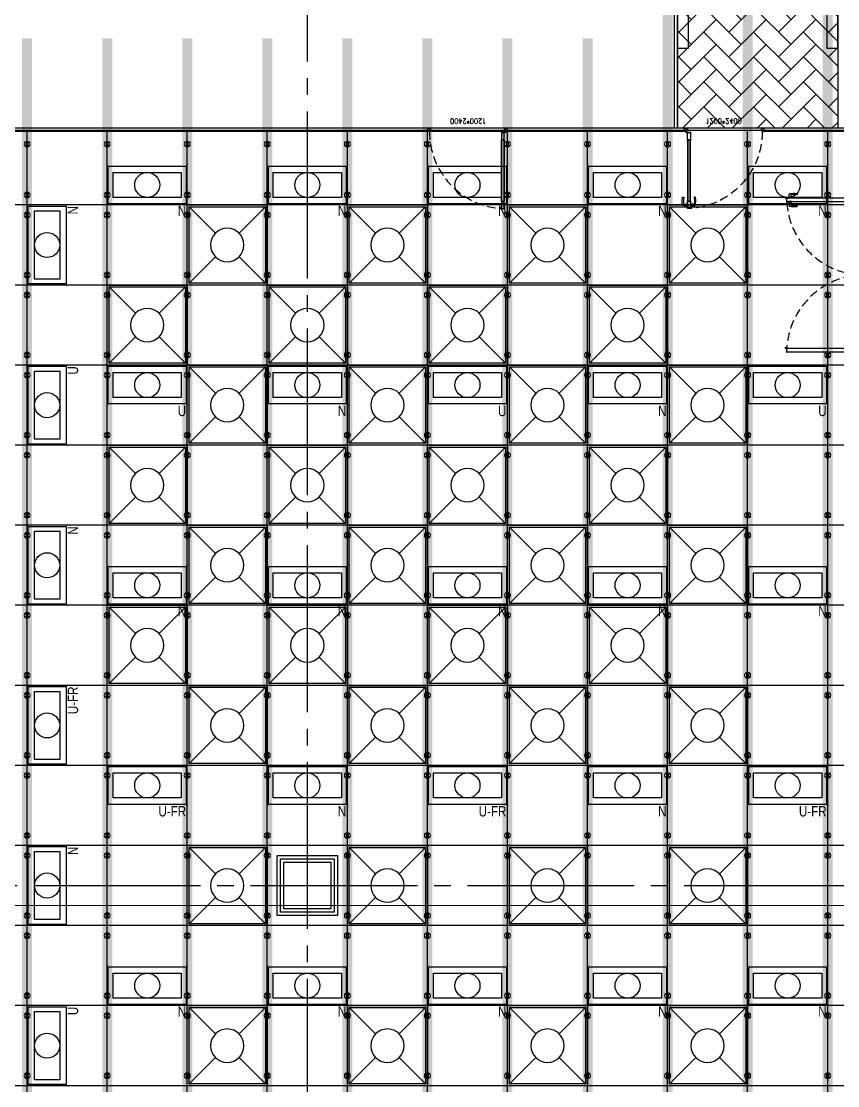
# Model space of a CAD drawing. Header units: millimetres. Extents: x -17313 to 27370, y -1010 to 13584.
# Drawn here: x 6411 to 7635, y 7200 to 8795 of the extents above; entities that cross this region are included whole.
import ezdxf
from ezdxf.enums import TextEntityAlignment as Align

# ---------------------------------------------------------------- set-up
doc = ezdxf.new("R2010")
doc.units = ezdxf.units.MM
doc.header["$LTSCALE"] = 100
for name, pattern in [('188K-SM-03-F10-ARCH-PA-Y2257103$0$AP5A-SM-03-F20-ARCH-PA-Y2230801+Y2230803$0$ALL-PA-TXT-Y2221201$0$DASHED', [19.05, 12.7, -6.35]), ('188K-SM-03-F10-ARCH-PA-Y2257103$0$DASHED', [19.05, 12.7, -6.35]), ('X-S-FAB-L10$0$COL-CEN-LIN', [3.25, 2.5, -0.25, 0.25, -0.25])]:
    doc.linetypes.add(name, pattern=pattern)
for name, color, linetype in [('0-XREF', 7, 'Continuous'), ('188K-SM-03-F10-ARCH-CEIL-Y2257103$0$K-CEIL-4.2', 8, 'Continuous'), ('188K-SM-03-F10-ARCH-CEIL-Y2257103$0$K-CEIL-4.2-AREA', 8, 'Continuous'), ('188K-SM-03-F10-ARCH-CEIL-Y2257103$0$K-庫板天花-2.4', 8, 'Continuous'), ('188K-SM-03-F10-ARCH-CEIL-Y2257103$0$K-鋼構', 121, 'Continuous'), ('188K-SM-03-F10-ARCH-PA-Y2257103$0$K-Door', 53, 'Continuous'), ('188K-SM-03-F10-ARCH-PA-Y2257103$0$K-P1S-2.5-單抗', 53, 'Continuous'), ('188K-SM-03-F10-ARCH-PA-Y2257103$0$K-P1S-4.2-單抗', 53, 'Continuous'), ('188K-SM-03-F10-ARCH-PA-Y2257103$0$K-庫板天花-2.4', 53, 'Continuous'), ('188K-SM-06-F10-ELEC-LIGHT-Y2257103$0$E-LIGHT(W)-N', 8, 'Continuous'), ('188K-SM-06-F10-ELEC-LIGHT-Y2257103$0$E-LIGHT(W)-U FR', 8, 'Continuous'), ('188K-SM-06-F10-ELEC-LIGHT-Y2257103$0$E-LIGHT(W)-U XLPE', 8, 'Continuous'), ('188K-SM-06-F10-HVAC-FFU-Y2257103$0$AC-FFU-ULPA', 4, 'Continuous'), ('X-S-FAB-L10$0$0-DIM-TXT', 8, 'Continuous'), ('X-S-FAB-L10$0$BLOCK', 8, 'Continuous'), ('X-S-FAB-L10$0$CCL', 8, 'X-S-FAB-L10$0$COL-CEN-LIN'), ('X-S-FAB-L10$0$COL-S', 8, 'Continuous'), ('X-S-FAB-L10$0$S-FNDN', 8, 'Continuous')]:
    doc.layers.add(name, color=color, linetype=linetype)
doc.layers.add('188K-SM-03-F10-ARCH-CEIL-Y2257103$0$K-吊點-標準', color=8, linetype='Continuous', lineweight=9)
doc.layers.add('188K-SM-06-F10-ELEC-LIGHT-Y2257103$0$Defpoints-CAS', color=8, linetype='Continuous', plot=False)
doc.styles.add('188K-SM-03-F10-ARCH-PA-Y2257103$0$14P7-XFDP10$0$AA-TXT', font='simplex.shx', dxfattribs={"width": 0.8, "bigfont": 'chineset.shx'})
doc.styles.add('188K-SM-03-F10-ARCH-PA-Y2257103$0$AP5A-SM-03-F20-ARCH-PA-Y2230801+Y2230803$0$ALL-PA-TXT-Y2221201$0$Standard', font='txt.shx', dxfattribs={"bigfont": 'chineset.shx'})
doc.styles.add('188K-SM-06-F10-ELEC-LIGHT-Y2257103$0$Standard', font='arial.ttf')
doc.styles.add('X-S-FAB-L10$0$CHINA', font='simplex.shx', dxfattribs={"width": 0.75, "bigfont": 'chineset.shx'})
doc.styles.add('X-S-FAB-L10$0$Standard', font='', dxfattribs={"width": 0.8})
doc.styles.add('X-S-FAB-L10$0$TG_NOTE_TEXT', font='simplex.shx', dxfattribs={"width": 0.75, "bigfont": 'chineset.shx'})
doc.styles.get('X-S-FAB-L10$0$Standard').set_extended_font_data('Microsoft JhengHei')

# ---------------------------------------------------------------- blocks, each defined once
blk = doc.blocks.new('188K-SM-06-F10-HVAC-FFU-Y2257103$0$H-FU-U-12x12')
for p, q in [((423, 777), (28, 1172)), ((777, 777), (1172, 1172)), ((28, 28), (423, 423)), ((1172, 28), (777, 423))]:
    blk.add_line(p, q)
blk.add_lwpolyline([(1172, 28), (1172, 1172), (28, 1172), (28, 28)], close=True)
blk.add_circle((600, 600), 250)
at = {"layer": 'DefPoints'}
blk.add_lwpolyline([(1200, 1200), (0, 1200), (0, 0), (1200, 0)], close=True, dxfattribs=at)
blk = doc.blocks.new('188K-SM-06-F10-HVAC-FFU-Y2257103')
at = {"layer": '188K-SM-06-F10-HVAC-FFU-Y2257103$0$AC-FFU-ULPA', "xscale": -0.09999999999999432, "yscale": 0.09999999999999432, "zscale": 0.09999999999999432}
for p in [(6780, 8400), (7020, 8400), (7260, 8400), (7500, 8400), (6660, 8280), (6900, 8280), (7140, 8280), (7380, 8280), (6780, 8160), (7020, 8160), (7260, 8160), (7500, 8160), (6660, 8040), (6900, 8040), (7140, 8040), (7380, 8040), (6780, 7920), (7020, 7920), (7260, 7920), (7500, 7920), (6660, 7800), (6900, 7800), (7140, 7800), (7380, 7800), (6780, 7680), (7020, 7680), (7260, 7680), (7500, 7680), (6780, 7440), (7020, 7440), (7260, 7440), (7500, 7440), (6780, 7200), (7020, 7200), (7260, 7200), (7500, 7200)]:
    blk.add_blockref('188K-SM-06-F10-HVAC-FFU-Y2257103$0$H-FU-U-12x12', p, dxfattribs=at)
blk = doc.blocks.new('X-S-FAB-L10$0$FAB2-L05')
at = {"layer": 'X-S-FAB-L10$0$CCL'}
for p, q in [((-19320, 11005), (-19320, 0)), ((-26880, 8220), (1210, 8220))]:
    blk.add_line(p, q, dxfattribs=at)
at = {"layer": 'X-S-FAB-L10$0$COL-S'}
blk.add_lwpolyline([(-19355, 8255), (-19285, 8255), (-19285, 8185), (-19355, 8185)], close=True, dxfattribs=at)
blk = doc.blocks.new('X-S-FAB-L10')
at = {"layer": 'X-S-FAB-L10$0$COL-S'}
for p, q in [((6805, 7535), (6875, 7535)), ((6805, 7465), (6805, 7535)), ((6875, 7535), (6875, 7465)), ((6875, 7465), (6805, 7465))]:
    blk.add_line(p, q, dxfattribs=at)
at = {"layer": 'X-S-FAB-L10$0$S-FNDN', "lineweight": 0, "flags": 128}
for points in [[(11935, 9055), (4350, 9055), (4350, 7470), (9330, 7470), (9330, -55), (11935, -55), (11935, 4530), (11070, 4530), (11070, 5003), (11935, 5003)], [(4350, 7470), (1830, 7470), (1830, 1500), (1812.5, 1500), (1812.5, -55), (9330, -55), (9330, 7470)]]:
    blk.add_lwpolyline(points, close=True, dxfattribs=at)
at = {"layer": 'X-S-FAB-L10$0$BLOCK'}
blk.add_blockref('X-S-FAB-L10$0$FAB2-L05', (26160, -720), dxfattribs=at)
at = {"style": 'X-S-FAB-L10$0$TG_NOTE_TEXT', "width": 0.5, "flags": 1}
for p in [(7463.301, 9020), (18268.251, 8649), (11197.77, 4800.167), (16485.801, 4800.167), (25420.27, 2635), (13360, 320.001, 0), (7463.301, -33.333)]:
    blk.add_attdef('WH', text='', height=20, dxfattribs=at).set_placement(p, align=Align.BOTTOM_LEFT)
at = {"width": 0.5}
for style, p in [('X-S-FAB-L10$0$TG_NOTE_TEXT', (7585, 9020)), ('X-S-FAB-L10$0$TG_NOTE_TEXT', (18389.95, 8649)), ('X-S-FAB-L10$0$TG_NOTE_TEXT', (11117.5, 4813.5)), ('X-S-FAB-L10$0$TG_NOTE_TEXT', (16607.5, 4813.5)), ('X-S-FAB-L10$0$TG_NOTE_TEXT', (25350, 2635)), ('X-S-FAB-L10$0$Standard', (13129.375, 325.001, 0)), ('X-S-FAB-L10$0$TG_NOTE_TEXT', (7585, -20))]:
    blk.add_attdef('DESC', text='', height=10, dxfattribs=dict(at, style=style)).set_placement(p, align=Align.BOTTOM_LEFT)
for tag, style, p in [('TYPE', 'X-S-FAB-L10$0$TG_NOTE_TEXT', (7619.286, 9020)), ('NO', 'X-S-FAB-L10$0$TG_NOTE_TEXT', (7650.095, 9020)), ('TYPE', 'X-S-FAB-L10$0$TG_NOTE_TEXT', (18424.236, 8649)), ('NO', 'X-S-FAB-L10$0$TG_NOTE_TEXT', (18455.045, 8649)), ('NO', 'X-S-FAB-L10$0$TG_NOTE_TEXT', (11088.595, 4813.5)), ('TYPE', 'X-S-FAB-L10$0$TG_NOTE_TEXT', (11151.786, 4813.5)), ('TYPE', 'X-S-FAB-L10$0$TG_NOTE_TEXT', (16641.786, 4813.5)), ('NO', 'X-S-FAB-L10$0$TG_NOTE_TEXT', (16672.595, 4813.5)), ('NO', 'X-S-FAB-L10$0$TG_NOTE_TEXT', (25313, 2635)), ('TYPE', 'X-S-FAB-L10$0$TG_NOTE_TEXT', (25350, 2635)), ('NO', 'X-S-FAB-L10$0$Standard', (13100, 320.001, 0)), ('TYPE', 'X-S-FAB-L10$0$Standard', (13129.375, 320.001, 0)), ('TYPE', 'X-S-FAB-L10$0$TG_NOTE_TEXT', (7619.286, -20)), ('NO', 'X-S-FAB-L10$0$TG_NOTE_TEXT', (7650.095, -20))]:
    blk.add_attdef(tag, text='', height=10, dxfattribs=dict(at, style=style)).set_placement(p, align=Align.BOTTOM_RIGHT)
at = {"style": 'X-S-FAB-L10$0$TG_NOTE_TEXT', "width": 0.5, "flags": 1}
for rotation, p in [(180, (43, 7480)), (180, (943, 7480)), (90, (24310, 3717.77)), (270, (17080, 1711.699))]:
    blk.add_attdef('WH', text='', height=20, rotation=rotation, dxfattribs=at).set_placement(p, align=Align.BOTTOM_LEFT)
at = {"width": 0.5}
for rotation, style, p in [(180, 'X-S-FAB-L10$0$Standard', (317.625, 7480)), (180, 'X-S-FAB-L10$0$Standard', (1217.625, 7480)), (90, 'X-S-FAB-L10$0$TG_NOTE_TEXT', (24310, 3647.5)), (270, 'X-S-FAB-L10$0$TG_NOTE_TEXT', (17080, 1605))]:
    blk.add_attdef('DESC', text='', height=10, rotation=rotation, dxfattribs=dict(at, style=style)).set_placement(p, align=Align.BOTTOM_LEFT)
for tag, rotation, style, p in [('TYPE', 180, 'X-S-FAB-L10$0$Standard', (317.625, 7480)), ('NO', 180, 'X-S-FAB-L10$0$Standard', (347, 7480)), ('TYPE', 180, 'X-S-FAB-L10$0$Standard', (1217.625, 7480)), ('NO', 180, 'X-S-FAB-L10$0$Standard', (1247, 7480)), ('TYPE', 90, 'X-S-FAB-L10$0$TG_NOTE_TEXT', (24310, 3647.5)), ('NO', 90, 'X-S-FAB-L10$0$TG_NOTE_TEXT', (24310, 3610.5)), ('TYPE', 270, 'X-S-FAB-L10$0$TG_NOTE_TEXT', (17080, 1605)), ('NO', 270, 'X-S-FAB-L10$0$TG_NOTE_TEXT', (17080, 1573))]:
    blk.add_attdef(tag, text='', height=10, rotation=rotation, dxfattribs=dict(at, style=style)).set_placement(p, align=Align.BOTTOM_RIGHT)
at = {"layer": 'X-S-FAB-L10$0$0-DIM-TXT', "style": 'X-S-FAB-L10$0$CHINA', "width": 0.75}
for p in [(667.414, 7855.1, -2689.4), (22627.353, 6728.814), (25644.722, 6728.814), (24778.787, 5569.051), (1118.252, 4980), (417.801, 4594.623), (23874.84, 4355), (22927.43, 4330.122), (23749.869, 3901.367), (417.801, 3765.236), (1118.252, 3730), (417.801, 3115.79), (536.882, 2227.832), (16908.994, 1782.652), (888.445, 880.466), (16977.43, 750), (18878.841, 750), (25641.221, 553.233), (21364.03, 526.894)]:
    blk.add_attdef('HIG', text='', height=80, dxfattribs=at).set_placement(p, align=Align.MIDDLE_LEFT)
blk = doc.blocks.new('188K-SM-03-F10-ARCH-CEIL-Y2257103$0$A$C2CA95053')
h = blk.add_hatch(color=256)
edge = h.paths.add_edge_path()
edge.add_arc((0, 0), 0.5, 0, 360)
for p, q in [((3.2, 3.2), (-3.2, -3.2)), ((3.2, -3.2), (-3.2, 3.2))]:
    blk.add_line(p, q)
blk.add_lwpolyline([(-1.6, 2.5), (-1.6, -2.5), (1.6, -2.5), (1.6, 2.5)], close=True)
for radius in [4.5, 0.5]:
    blk.add_circle((0, 0), radius)
blk = doc.blocks.new('188K-SM-03-F10-ARCH-CEIL-Y2257103$0$天花板吊點-附調整片 - 3_8_螺桿吊架 100 mm 高調整片-V1-1FL')
blk.add_blockref('188K-SM-03-F10-ARCH-CEIL-Y2257103$0$A$C2CA95053', (0, 0))
blk = doc.blocks.new('188K-SM-03-F10-ARCH-CEIL-Y2257103')
at = {"layer": '188K-SM-03-F10-ARCH-CEIL-Y2257103$0$K-庫板天花-2.4'}
h = blk.add_hatch(dxfattribs=at)
h.set_pattern_fill('AR-HBONE', color=256, scale=0.26)
h.paths.add_polyline_path([(7395, 9025), (7635, 9025), (7635, 8635), (7395, 8635)])
at = {"layer": '188K-SM-03-F10-ARCH-CEIL-Y2257103$0$K-CEIL-4.2'}
for p, q in [((6420, 312.7), (6420, 8632.2)), ((6540, 312.7), (6540, 8632.2)), ((6660, 312.7), (6660, 8632.2)), ((6780, 312.7), (6780, 8632.2)), ((6900, 312.7), (6900, 8632.2)), ((7020, 312.7), (7020, 8632.2)), ((7140, 312.7), (7140, 8632.2)), ((7260, 312.7), (7260, 8632.2)), ((7380, 312.7), (7380, 8632.2)), ((7500, 312.7), (7500, 8632.2)), ((7620, 312.7), (7620, 8632.2)), ((19317.2, 8520), (1767.7, 8520)), ((19317.2, 8400), (1767.7, 8400)), ((19317.2, 8280), (1847.7, 8280)), ((19314.7, 8160), (1847.7, 8160)), ((19314.7, 8040), (1847.7, 8040)), ((19314.7, 7920), (1847.7, 7920)), ((19314.7, 7800), (1847.7, 7800)), ((19314.7, 7680), (1847.7, 7680)), ((19314.7, 7560), (1847.7, 7560)), ((19317.2, 7440), (1847.7, 7440)), ((19317.2, 7320), (1847.7, 7320)), ((21180, 7200), (1847.7, 7200))]:
    blk.add_line(p, q, dxfattribs=at)
at = {"layer": '188K-SM-03-F10-ARCH-CEIL-Y2257103$0$K-CEIL-4.2-AREA', "elevation": 0}
blk.add_lwpolyline([(16747.2, 312.7), (14882.2, 312.7), (14882.2, 42.7), (14157.7, 42.7), (14157.7, 312.7), (1847.7, 312.7), (1847.7, 8305.8), (1767.7, 8305.8), (1767.7, 8632.2), (17592.2, 8632.2)], dxfattribs=at)
at = {"layer": '188K-SM-03-F10-ARCH-CEIL-Y2257103$0$K-CEIL-4.2-AREA'}
blk.add_lwpolyline([(6805, 7535), (6875, 7535), (6875, 7465), (6805, 7465)], close=True, dxfattribs=at)
at = {"layer": '188K-SM-03-F10-ARCH-CEIL-Y2257103$0$K-庫板天花-2.4', "elevation": 0}
blk.add_lwpolyline([(7395, 9025), (7635, 9025), (7635, 8635), (7395, 8635), (7395, 9025)], dxfattribs=at)
at = {"layer": '188K-SM-03-F10-ARCH-CEIL-Y2257103$0$K-鋼構', "const_width": 15, "elevation": 0}
for points in [[(7380, 9007.5), (7380, -7.5)], [(7620, 9007.5), (7620, -7.5)], [(6420, 8769.9), (6420, 230)], [(6540, 8769.9), (6540, 230)], [(6660, 8769.9), (6660, 230)], [(6780, 8769.9), (6780, 230)], [(7020, 8769.9), (7020, 230)], [(7140, 8769.9), (7140, 230)], [(7260, 8769.9), (7260, 230)]]:
    blk.add_lwpolyline(points, dxfattribs=at)
at = {"layer": '188K-SM-03-F10-ARCH-CEIL-Y2257103$0$K-鋼構', "const_width": 15}
for points in [[(7500, 9007.5), (7500, -7.5)], [(6900, 8769.9), (6900, 230)]]:
    blk.add_lwpolyline(points, dxfattribs=at)
at = {"layer": '188K-SM-03-F10-ARCH-CEIL-Y2257103$0$K-吊點-標準', "color": 170, "lineweight": 18, "rotation": 179.9999999999997}
for p in [(6420, 8611.2), (6540, 8611.2), (6660, 8611.2), (6780, 8611.2), (6900, 8611.2), (7020, 8611.2), (7140, 8611.2), (7260, 8611.2), (7380, 8611.2), (7500, 8611.2), (7620, 8611.2), (6420, 8535), (6540, 8535), (6660, 8535), (6780, 8535), (6900, 8535), (7020, 8535), (7140, 8535), (7260, 8535), (7380, 8535), (7500, 8535), (7620, 8535), (6420, 8505), (6540, 8505), (6660, 8505), (6780, 8505), (6900, 8505), (7020, 8505), (7140, 8505), (7260, 8505), (7380, 8505), (7500, 8505), (7620, 8505), (6420, 8415), (6540, 8415), (6660, 8415), (6780, 8415), (6900, 8415), (7020, 8415), (7140, 8415), (7260, 8415), (7380, 8415), (7500, 8415), (7620, 8415), (6420, 8385), (6540, 8385), (6660, 8385), (6780, 8385), (6900, 8385), (7020, 8385), (7140, 8385), (7260, 8385), (7380, 8385), (7500, 8385), (7620, 8385), (6420, 8295), (6540, 8295), (6660, 8295), (6780, 8295), (6900, 8295), (7020, 8295), (7140, 8295), (7260, 8295), (7380, 8295), (7500, 8295), (7620, 8295), (6420, 8265), (6540, 8265), (6660, 8265), (6780, 8265), (6900, 8265), (7020, 8265), (7140, 8265), (7260, 8265), (7380, 8265), (7500, 8265), (7620, 8265), (6420, 8175), (6540, 8175), (6660, 8175), (6780, 8175), (6900, 8175), (7020, 8175), (7140, 8175), (7260, 8175), (7380, 8175), (7500, 8175), (7620, 8175), (6420, 8145), (6540, 8145), (6660, 8145), (6780, 8145), (6900, 8145), (7020, 8145), (7140, 8145), (7260, 8145), (7380, 8145), (7500, 8145), (7620, 8145), (6420, 8055), (6540, 8055), (6660, 8055), (6780, 8055), (6900, 8055), (7020, 8055), (7140, 8055), (7260, 8055), (7380, 8055), (7500, 8055), (7620, 8055), (6420, 8025), (6540, 8025), (6660, 8025), (6780, 8025), (6900, 8025), (7020, 8025), (7140, 8025), (7260, 8025), (7380, 8025), (7500, 8025), (7620, 8025), (6420, 7935), (6540, 7935), (6660, 7935), (6780, 7935), (6900, 7935), (7020, 7935), (7140, 7935), (7260, 7935), (7380, 7935), (7500, 7935), (7620, 7935), (6420, 7905), (6540, 7905), (6660, 7905), (6780, 7905), (6900, 7905), (7020, 7905), (7140, 7905), (7260, 7905), (7380, 7905), (7500, 7905), (7620, 7905), (6420, 7815), (6540, 7815), (6660, 7815), (6780, 7815), (6900, 7815), (7020, 7815), (7140, 7815), (7260, 7815), (7380, 7815), (7500, 7815), (7620, 7815), (6420, 7785), (6540, 7785), (6660, 7785), (6780, 7785), (6900, 7785), (7020, 7785), (7140, 7785), (7260, 7785), (7380, 7785), (7500, 7785), (7620, 7785), (6420, 7695), (6540, 7695), (6660, 7695), (6780, 7695), (6900, 7695), (7020, 7695), (7140, 7695), (7260, 7695), (7380, 7695), (7500, 7695), (7620, 7695), (6420, 7665), (6540, 7665), (6660, 7665), (6780, 7665), (6900, 7665), (7020, 7665), (7140, 7665), (7260, 7665), (7380, 7665), (7500, 7665), (7620, 7665), (6420, 7575), (6540, 7575), (6660, 7575), (6780, 7575), (6900, 7575), (7020, 7575), (7140, 7575), (7260, 7575), (7380, 7575), (7500, 7575), (7620, 7575), (6420, 7545), (6540, 7545), (6660, 7545), (6780, 7545), (6900, 7545), (7020, 7545), (7140, 7545), (7260, 7545), (7380, 7545), (7500, 7545), (7620, 7545), (6420, 7455), (6540, 7455), (6660, 7455), (6780, 7455), (6900, 7455), (7020, 7455), (7140, 7455), (7260, 7455), (7380, 7455), (7500, 7455), (7620, 7455), (6420, 7425), (6540, 7425), (6660, 7425), (6780, 7425), (6900, 7425), (7020, 7425), (7140, 7425), (7260, 7425), (7380, 7425), (7500, 7425), (7620, 7425), (6420, 7335), (6540, 7335), (6660, 7335), (6780, 7335), (6900, 7335), (7020, 7335), (7140, 7335), (7260, 7335), (7380, 7335), (7500, 7335), (7620, 7335), (6420, 7305), (6540, 7305), (6660, 7305), (6780, 7305), (6900, 7305), (7020, 7305), (7140, 7305), (7260, 7305), (7380, 7305), (7500, 7305), (7620, 7305), (6420, 7215), (6540, 7215), (6660, 7215), (6780, 7215), (6900, 7215), (7020, 7215), (7140, 7215), (7260, 7215), (7380, 7215), (7500, 7215), (7620, 7215)]:
    blk.add_blockref('188K-SM-03-F10-ARCH-CEIL-Y2257103$0$天花板吊點-附調整片 - 3_8_螺桿吊架 100 mm 高調整片-V1-1FL', p, dxfattribs=at)
blk = doc.blocks.new('188K-SM-03-F10-ARCH-PA-Y2257103$0$單開庫板門-1200x2400)圓型拉環鎖+輔助鎖)')
at = {"ltscale": 0.1}
for p, q in [((26008.6, -11403.6), (26004.5, -11403.6)), ((26004.5, -11403.6), (26004.5, -11414.1)), ((26008.6, -11414.1), (26008.6, -11403.6)), ((26004.5, -11414.1), (26004.5, -11415.3)), ((26004.5, -11414.1), (26008.6, -11414.1)), ((26004.5, -11415.4), (26004.6, -11415.5)), ((26008.6, -11414), (26004.6, -11414)), ((26004.6, -11414.3), (26004.6, -11414.2)), ((26004.6, -11415.3), (26004.6, -11414.5)), ((26004.7, -11414.1), (26006.5, -11414.1)), ((26005.1, -11414.4), (26004.7, -11414.4)), ((26004.7, -11414.5), (26005.1, -11414.5)), ((26004.7, -11414.5), (26004.7, -11506)), ((26004.7, -11506), (26004.7, -11414.5)), ((26004.7, -11414.5), (26004.7, -11414.5)), ((26004.7, -11415.4), (26004.7, -11415.3)), ((26005.2, -11414.4), (26005.2, -11414.4)), ((26006.5, -11414.1), (26006.6, -11414.1)), ((26006.6, -11414.1), (26006.6, -11414.1)), ((26006.6, -11414.1), (26008.4, -11414.1)), ((26008.4, -11414.4), (26008, -11414.4)), ((26008, -11414.4), (26008, -11414.4)), ((26008, -11414.5), (26008.4, -11414.5)), ((26008.4, -11506), (26008.4, -11414.5)), ((26008.4, -11414.5), (26008.4, -11414.5)), ((26008.4, -11414.5), (26008.4, -11506)), ((26008.4, -11415.3), (26008.4, -11415.4)), ((26008.5, -11414.2), (26008.5, -11414.3)), ((26008.5, -11414.5), (26008.5, -11415.3)), ((26008.5, -11415.5), (26008.6, -11415.4)), ((26008.6, -11415.3), (26008.6, -11414.1)), ((26008.3, -11517.5), (26003.6, -11517.5)), ((26003.6, -11517.5), (26003.6, -11517.7)), ((26003.6, -11517.7), (26008.3, -11517.7)), ((26008.6, -11506.4), (26004.5, -11506.4)), ((26004.5, -11506.4), (26004.5, -11518)), ((26004.7, -11506), (26004.7, -11506)), ((26008.3, -11517.7), (26008.3, -11517.5)), ((26008.4, -11506), (26008.4, -11506)), ((26008.6, -11518), (26008.6, -11506.4)), ((25999.5, -11519.7), (25999.5, -11523.2)), ((26002.5, -11519.1), (26000, -11519.1)), ((26000, -11523.7), (26002.4, -11523.7)), ((26002.4, -11523.7), (26004.1, -11522.6)), ((26002.9, -11518.5), (26002.6, -11518.5)), ((26002.6, -11518.5), (26002.6, -11521)), ((26002.6, -11521.9), (26002.6, -11519.3)), ((26002.6, -11521), (26002.9, -11521)), ((26003.4, -11521.9), (26002.6, -11521.9)), ((26002.9, -11521), (26002.9, -11518.5)), ((26003.3, -11522.2), (26003.3, -11522)), ((26003.3, -11522), (26003.4, -11522)), ((26004, -11522.2), (26003.3, -11522.2)), ((26004.1, -11521.9), (26003.9, -11521.9)), ((26003.9, -11522), (26004, -11522)), ((26004, -11522), (26004, -11522.2)), ((26004.2, -11522.4), (26004.2, -11521.9)), ((26004.5, -11518), (26008.6, -11518)), ((26114.8, -11521.9), (26115.1, -11521.9)), ((26114.8, -11522.4), (26114.8, -11521.9)), ((26114.9, -11522), (26114.9, -11522.2)), ((26115.1, -11522), (26114.9, -11522)), ((26114.9, -11522.2), (26115.7, -11522.2)), ((26116.6, -11523.7), (26114.9, -11522.6)), ((26115.5, -11521.9), (26116.3, -11521.9)), ((26115.7, -11522), (26115.5, -11522)), ((26115.7, -11522.2), (26115.7, -11522)), ((26116.3, -11521.9), (26116.3, -11519.3)), ((26116.5, -11519.1), (26119, -11519.1)), ((26119, -11523.7), (26116.6, -11523.7)), ((26119.5, -11519.7), (26119.5, -11523.2))]:
    blk.add_line(p, q, dxfattribs=at)
blk.add_lwpolyline([(26006.6, -11506.4), (26006.5, -11506.3), (26004.7, -11506.3, -0.414214), (26004.6, -11506.3), (26004.6, -11506.1, -0.414214), (26004.7, -11506.1), (26005.1, -11506.1, 0.414214), (26005.2, -11506.1), (26005.2, -11506, 0.414214), (26005.1, -11506), (26004.7, -11506, -0.414214), (26004.6, -11506), (26004.6, -11505.2, -0.414214), (26004.7, -11505.2), (26004.7, -11505.2, 0.414214), (26004.7, -11505.2), (26004.7, -11505, 0.72636), (26004.6, -11505), (26004.5, -11505.1, 0.158507), (26004.5, -11505.2), (26004.5, -11506.4, 0.414214), (26004.6, -11506.5), (26008.6, -11506.5, 0.414214), (26008.6, -11506.4), (26008.6, -11505.2, 0.158507), (26008.6, -11505.1), (26008.5, -11505, 0.72636), (26008.4, -11505), (26008.4, -11505.2, 0.414214), (26008.5, -11505.2, -0.414214), (26008.5, -11505.2), (26008.5, -11506, -0.414214), (26008.4, -11506), (26008, -11506, 0.414214), (26008, -11506), (26008, -11506.1, 0.414214), (26008, -11506.1), (26008.4, -11506.1, -0.414214), (26008.5, -11506.1), (26008.5, -11506.3, -0.414214), (26008.4, -11506.3), (26006.6, -11506.3)], format="xyb", close=True, dxfattribs=at)
for points in [[(25999.5, -11518.9), (25999.5, -11523.9)], [(26119.5, -11518.9), (26119.5, -11523.9)]]:
    blk.add_lwpolyline(points)
at = {"linetype": '188K-SM-03-F10-ARCH-PA-Y2257103$0$AP5A-SM-03-F20-ARCH-PA-Y2230801+Y2230803$0$ALL-PA-TXT-Y2221201$0$DASHED', "ltscale": 0.01}
blk.add_arc((26001.1, -11518.7), 115.3, 359.8531, 85.8135, dxfattribs=at)
at = {"ltscale": 0.1}
for centre, radius, start, end in [((26004.6, -11414.1), 0.0313, 90, 180), ((26004.6, -11415.3), 0.0313, 180, 216.0274), ((26004.7, -11414.2), 0.0313, 90, 180), ((26004.7, -11414.3), 0.0313, 180, 270), ((26004.7, -11414.5), 0.0313, 90, 180), ((26004.7, -11415.3), 0.0209, 180, 270), ((26004.7, -11415.4), 0.0313, 216.0274, 360), ((26004.7, -11415.3), 0.0209, 360, 90), ((26005.1, -11414.4), 0.0313, 270, 0), ((26005.1, -11414.4), 0.0313, 0, 90), ((26008, -11414.4), 0.0313, 90, 180), ((26008, -11414.4), 0.0313, 180, 270), ((26008.4, -11414.2), 0.0313, 360, 90), ((26008.4, -11414.3), 0.0313, 270, 0), ((26008.4, -11414.5), 0.0313, 0, 90), ((26008.5, -11415.3), 0.0209, 90, 180), ((26008.5, -11415.4), 0.0313, 180, 323.9726), ((26008.5, -11415.3), 0.0209, 270, 360), ((26008.6, -11414.1), 0.0313, 360, 90), ((26008.6, -11415.3), 0.0313, 323.9726, 360)]:
    blk.add_arc(centre, radius, start, end, dxfattribs=at)
at = {"ltscale": 0.1, "extrusion": (0, 0, -1)}
blk.add_ellipse((26003.1, -11517.9), major_axis=(-0.516, 0.516), ratio=1, start_param=5.497787, end_param=11.780972, dxfattribs=at)
at = {"ltscale": 0.1}
for centre, major_axis, start_param, end_param in [((26000, -11519.7), (0.369, -0.369), 2.356194, 3.926991), ((26000, -11523.2), (-0.369, -0.369), 5.497787, 7.068583), ((26002.5, -11519.3), (0.111, -0.111), 7.068583, 8.63938), ((26003.4, -11521.9), (-0.0369, -0.0369), 0.785398, 3.926991), ((26003.9, -11521.9), (-0.0369, -0.0369), 3.926991, 7.068583), ((26004.1, -11521.9), (0.0369, -0.0369), 7.068583, 8.63938), ((26003.9, -11522.4), (0.221, -0.221), 6.162283, 7.068583), ((26114.8, -11521.9), (-0.0369, -0.0369), -2.356194, -0.785398), ((26115.1, -11522.4), (-0.221, -0.221), -0.785398, 0.120903), ((26115.1, -11521.9), (0.0369, -0.0369), -0.785398, 2.356194), ((26115.5, -11521.9), (0.0369, -0.0369), 2.356194, 5.497787), ((26116.5, -11519.3), (-0.111, -0.111), -2.356194, -0.785398), ((26119, -11519.7), (-0.369, -0.369), 2.356194, 3.926991), ((26119, -11523.2), (0.369, -0.369), -0.785398, 0.785398)]:
    blk.add_ellipse(centre, major_axis=major_axis, ratio=1, start_param=start_param, end_param=end_param, dxfattribs=at)
at = {"color": 8, "ltscale": 0.1, "style": '188K-SM-03-F10-ARCH-PA-Y2257103$0$AP5A-SM-03-F20-ARCH-PA-Y2230801+Y2230803$0$ALL-PA-TXT-Y2221201$0$Standard', "width": 0.85}
blk.add_text('1200*2400', height=8, dxfattribs=at).set_placement((26058.4, -11534.4), align=Align.MIDDLE_CENTER)
blk = doc.blocks.new('188K-SM-03-F10-ARCH-PA-Y2257103$0$雙開門-2400×2400')
for p, q in [((225.2, 117.7), (223.8, 117.6)), ((229.2, 117.7), (225.2, 117.7)), ((225.2, 115.5), (229.2, 115.5)), ((229.2, 119), (229.2, 114.1)), ((230, 119), (229.2, 119)), ((229.2, 114.1), (230, 114.1)), ((230, 114.1), (230, 119)), ((0, 2.5), (0, -2.5)), ((0, -1.9), (0, 1.9)), ((0.6, 2.5), (3, 2.5)), ((3, 2.5), (3, 0.2)), ((3, 0.2), (3, 0.2)), ((239.4, 2.5), (237, 2.5)), ((237, 2.5), (237, -0.2)), ((237, -0.2), (237, 0)), ((240, 2.5), (240, -2.5)), ((240, -1.9), (240, 1.9)), ((3, -2.5), (0.6, -2.5)), ((4.7, -1.9), (3, -2.5)), ((3.7, -0.6), (3.9, -0.6)), ((3.9, -0.6), (4, -0.6)), ((4.1, -0.7), (4, -0.7)), ((4, -0.7), (4, -1.5)), ((4, -1.5), (4.6, -1.5)), ((4.5, -0.2), (4.1, -0.2)), ((4.1, -0.7), (4.1, -0.7)), ((4.6, -0.7), (4.5, -0.7)), ((4.5, -0.7), (4.5, -0.7)), ((4.6, -0.6), (4.7, -0.6)), ((4.6, -1.5), (4.6, -0.7)), ((4.7, -0.6), (4.8, -0.6)), ((5, -0.8), (5, -1.5)), ((235, -0.8), (235, -1.5)), ((235.3, -0.6), (235.2, -0.6)), ((235.4, -0.6), (235.3, -0.6)), ((235.3, -1.9), (237, -2.5)), ((235.4, -1.5), (235.4, -0.7)), ((235.4, -0.7), (235.5, -0.7)), ((236, -1.5), (235.4, -1.5)), ((235.5, -0.2), (235.9, -0.2)), ((235.5, -0.7), (235.5, -0.7)), ((235.9, -0.7), (235.9, -0.7)), ((235.9, -0.7), (236, -0.7)), ((236.1, -0.6), (236, -0.6)), ((236, -0.7), (236, -1.5)), ((236.3, -0.6), (236.1, -0.6)), ((237, -2.5), (239.4, -2.5))]:
    blk.add_line(p, q)
for points in [[(10.9, 121.6), (10.9, 123.4), (10.9, 121.6), (4.3, 121.6), (4.3, 121.5), (4.7, 121.5), (4.7, 120.4, 0.414214), (4.8, 120.3), (5, 120.3), (5, 120.4), (4.9, 120.4), (4.9, 121.4), (5, 121.4), (5, 4.1), (4.9, 4.1), (4.9, 5.1), (5, 5.1), (5, 5.2), (4.8, 5.2, 0.414214), (4.7, 5.1), (4.7, 4, 0.414214), (4.8, 3.8), (10.2, 3.8, 0.414214), (10.3, 4), (10.3, 5.1, 0.414214), (10.2, 5.2), (10, 5.2), (10, 5.1), (10.1, 5.1), (10.1, 4.1), (10, 4.1), (10, 121.4), (10.1, 121.4), (10.1, 120.4), (10, 120.4), (10, 120.3), (10.2, 120.3, 0.414214), (10.3, 120.4), (10.3, 121.4), (11.1, 121.4, 0.414214), (11.1, 121.4), (11.1, 123.6, 0.414214), (11.1, 123.7), (10.3, 123.7), (10.3, 123.4), (10.9, 123.4)], [(235.9, 121.6), (235.9, 123.4), (235.9, 121.6), (229.3, 121.6), (229.3, 121.5), (229.7, 121.5), (229.7, 120.4, 0.414214), (229.8, 120.3), (230, 120.3), (230, 120.4), (229.9, 120.4), (229.9, 121.4), (230, 121.4), (230, 4.1), (229.9, 4.1), (229.9, 5.1), (230, 5.1), (230, 5.2), (229.8, 5.2, 0.414214), (229.7, 5.1), (229.7, 4, 0.414214), (229.8, 3.8), (235.2, 3.8, 0.414214), (235.3, 4), (235.3, 5.1, 0.414214), (235.2, 5.2), (235, 5.2), (235, 5.1), (235.1, 5.1), (235.1, 4.1), (235, 4.1), (235, 121.4), (235.1, 121.4), (235.1, 120.4), (235, 120.4), (235, 120.3), (235.2, 120.3, 0.414214), (235.3, 120.4), (235.3, 121.4), (236.1, 121.4, 0.414214), (236.1, 121.4), (236.1, 123.6, 0.414214), (236.1, 123.7), (235.3, 123.7), (235.3, 123.4), (235.9, 123.4)], [(235.8, 117.7), (239.8, 117.7), (241.2, 117.6, -0.327495), (242, 116.9, -0.089847), (242.2, 106.2, -1.144881), (240.3, 106.6, 0.137079), (240.3, 114.9, 0.349357), (239.8, 115.5), (235.8, 115.5)]]:
    blk.add_lwpolyline(points, format="xyb")
blk.add_lwpolyline([(235, 114.1), (235, 119), (235.8, 119), (235.8, 114.1)], close=True)
at = {"ltscale": 500}
for points in [[(3.3, 0.3), (3.3, 3.1), (3, 3.1), (3, 0.3)], [(8.5, 3.8), (4, 3.8), (4, 4.1), (8.5, 4.1)], [(231.5, 3.8), (236, 3.8), (236, 4.1), (231.5, 4.1)], [(236.7, -0.1), (236.7, 3.1), (237, 3.1), (237, -0.1)]]:
    blk.add_lwpolyline(points, close=True, dxfattribs=at)
at = {"linetype": '188K-SM-03-F10-ARCH-PA-Y2257103$0$DASHED', "ltscale": 0.01}
for centre, start, end in [((3.5, 5.1), 0, 85.9993), ((236.5, 5.1), 94.0007, 180)]:
    blk.add_arc(centre, 116.5, start, end, dxfattribs=at)
for centre, radius, start, end in [((0.6, 1.9), 0.598, 90, 180), ((3.9, 0.2), 0.855, 178.2453, 256.7344), ((236.3, 0), 0.659, 270, 360), ((239.4, 1.9), 0.598, 0, 90), ((0.6, -1.9), 0.598, 180, 270), ((4.3, -0.6), 0.427, 111.7868, 180), ((4, -0.7), 0.11, 360, 90), ((4.3, -0.6), 0.427, 0, 68.2132), ((4.6, -0.7), 0.11, 90, 180), ((4.5, -1.5), 0.5, 288.9704, 0), ((4.8, -0.8), 0.2, 0, 90), ((235.2, -0.8), 0.2, 90, 180), ((235.5, -1.5), 0.5, 180, 251.0296), ((235.7, -0.6), 0.427, 111.7868, 180), ((235.4, -0.7), 0.11, 360, 90), ((235.7, -0.6), 0.427, 0, 68.2132), ((236, -0.7), 0.11, 90, 180), ((239.4, -1.9), 0.598, 270, 360)]:
    blk.add_arc(centre, radius, start, end)
for centre, major_axis, start_param, end_param in [((252.5, 110.9), (-21.3, 21.3), 0.585307, 0.943734), ((223.9, 116.7), (0.624, 0.624), 0.866962, 2.13291), ((239.6, 110.8), (-10.9, 10.9), 0.51383, 1.058752), ((225.3, 114.9), (-0.417, 0.417), -0.669314, 0.675093), ((223.8, 106.3), (-0.707, 0.707), 0.872811, 4.284184)]:
    blk.add_ellipse(centre, major_axis=major_axis, ratio=1, start_param=start_param, end_param=end_param)
at = {"ltscale": 500, "extrusion": (0, 0, -1)}
blk.add_ellipse((3.5, 3.6), major_axis=(0.495, 0.495), ratio=1, start_param=3.926991, end_param=10.210176, dxfattribs=at)
at = {"ltscale": 500}
blk.add_ellipse((236.5, 3.6), major_axis=(-0.495, 0.495), ratio=1, start_param=3.926991, end_param=10.210176, dxfattribs=at)
at = {"color": 8, "style": '188K-SM-03-F10-ARCH-PA-Y2257103$0$14P7-XFDP10$0$AA-TXT', "width": 0.8}
blk.add_text('2400x2400', height=12, dxfattribs=at).set_placement((120, -13.5), align=Align.MIDDLE_CENTER)
blk = doc.blocks.new('188K-SM-03-F10-ARCH-PA-Y2257103$0$AP5A-SM-03-F20-ARCH-PA-Y2230801+Y2230803$0$把手GMT水平鎖')
blk.add_lwpolyline([(24, 8), (-24, 8), (-24, 0), (24, 0)], close=True)
blk.add_lwpolyline([(-11, 0), (-11, -40), (-10, -54, 0.327495), (-4, -62, 0.089847), (104, -64, 1.144881), (99, -45, -0.137079), (16, -45, -0.349357), (11, -40), (11, 0)], format="xyb")
blk = doc.blocks.new('188K-SM-03-F10-ARCH-PA-Y2257103$0$單開庫板門-1200x2400(水平把手)')
at = {"ltscale": 0.1}
for p, q in [((26008.6, -11403.6), (26004.5, -11403.6)), ((26004.5, -11403.6), (26004.5, -11414.1)), ((26008.6, -11414.1), (26008.6, -11403.6)), ((26004.5, -11414.1), (26004.5, -11415.3)), ((26004.5, -11414.1), (26008.6, -11414.1)), ((26004.5, -11415.4), (26004.6, -11415.5)), ((26008.6, -11414), (26004.6, -11414)), ((26004.6, -11414.3), (26004.6, -11414.2)), ((26004.6, -11415.3), (26004.6, -11414.5)), ((26004.7, -11414.1), (26006.5, -11414.1)), ((26005.1, -11414.4), (26004.7, -11414.4)), ((26004.7, -11414.5), (26005.1, -11414.5)), ((26004.7, -11414.5), (26004.7, -11506)), ((26004.7, -11506), (26004.7, -11414.5)), ((26004.7, -11414.5), (26004.7, -11414.5)), ((26004.7, -11415.4), (26004.7, -11415.3)), ((26005.2, -11414.4), (26005.2, -11414.4)), ((26006.5, -11414.1), (26006.6, -11414.1)), ((26006.6, -11414.1), (26006.6, -11414.1)), ((26006.6, -11414.1), (26008.4, -11414.1)), ((26008.4, -11414.4), (26008, -11414.4)), ((26008, -11414.4), (26008, -11414.4)), ((26008, -11414.5), (26008.4, -11414.5)), ((26008.4, -11506), (26008.4, -11414.5)), ((26008.4, -11414.5), (26008.4, -11414.5)), ((26008.4, -11414.5), (26008.4, -11506)), ((26008.4, -11415.3), (26008.4, -11415.4)), ((26008.5, -11414.2), (26008.5, -11414.3)), ((26008.5, -11414.5), (26008.5, -11415.3)), ((26008.5, -11415.5), (26008.6, -11415.4)), ((26008.6, -11415.3), (26008.6, -11414.1)), ((26008.3, -11517.5), (26003.6, -11517.5)), ((26003.6, -11517.5), (26003.6, -11517.7)), ((26003.6, -11517.7), (26008.3, -11517.7)), ((26008.6, -11506.4), (26004.5, -11506.4)), ((26004.5, -11506.4), (26004.5, -11518)), ((26004.7, -11506), (26004.7, -11506)), ((26008.3, -11517.7), (26008.3, -11517.5)), ((26008.4, -11506), (26008.4, -11506)), ((26008.6, -11518), (26008.6, -11506.4)), ((25999.5, -11519.7), (25999.5, -11523.2)), ((26002.5, -11519.1), (26000, -11519.1)), ((26000, -11523.7), (26002.4, -11523.7)), ((26002.4, -11523.7), (26004.1, -11522.6)), ((26002.9, -11518.5), (26002.6, -11518.5)), ((26002.6, -11518.5), (26002.6, -11521)), ((26002.6, -11521.9), (26002.6, -11519.3)), ((26002.6, -11521), (26002.9, -11521)), ((26003.4, -11521.9), (26002.6, -11521.9)), ((26002.9, -11521), (26002.9, -11518.5)), ((26003.3, -11522.2), (26003.3, -11522)), ((26003.3, -11522), (26003.4, -11522)), ((26004, -11522.2), (26003.3, -11522.2)), ((26004.1, -11521.9), (26003.9, -11521.9)), ((26003.9, -11522), (26004, -11522)), ((26004, -11522), (26004, -11522.2)), ((26004.2, -11522.4), (26004.2, -11521.9)), ((26004.5, -11518), (26008.6, -11518)), ((26114.8, -11521.9), (26115.1, -11521.9)), ((26114.8, -11522.4), (26114.8, -11521.9)), ((26114.9, -11522), (26114.9, -11522.2)), ((26115.1, -11522), (26114.9, -11522)), ((26114.9, -11522.2), (26115.7, -11522.2)), ((26116.6, -11523.7), (26114.9, -11522.6)), ((26115.5, -11521.9), (26116.3, -11521.9)), ((26115.7, -11522), (26115.5, -11522)), ((26115.7, -11522.2), (26115.7, -11522)), ((26116.3, -11521.9), (26116.3, -11519.3)), ((26116.5, -11519.1), (26119, -11519.1)), ((26119, -11523.7), (26116.6, -11523.7)), ((26119.5, -11519.7), (26119.5, -11523.2))]:
    blk.add_line(p, q, dxfattribs=at)
blk.add_lwpolyline([(26006.6, -11506.4), (26006.5, -11506.3), (26004.7, -11506.3, -0.414214), (26004.6, -11506.3), (26004.6, -11506.1, -0.414214), (26004.7, -11506.1), (26005.1, -11506.1, 0.414214), (26005.2, -11506.1), (26005.2, -11506, 0.414214), (26005.1, -11506), (26004.7, -11506, -0.414214), (26004.6, -11506), (26004.6, -11505.2, -0.414214), (26004.7, -11505.2), (26004.7, -11505.2, 0.414214), (26004.7, -11505.2), (26004.7, -11505, 0.72636), (26004.6, -11505), (26004.5, -11505.1, 0.158507), (26004.5, -11505.2), (26004.5, -11506.4, 0.414214), (26004.6, -11506.5), (26008.6, -11506.5, 0.414214), (26008.6, -11506.4), (26008.6, -11505.2, 0.158507), (26008.6, -11505.1), (26008.5, -11505, 0.72636), (26008.4, -11505), (26008.4, -11505.2, 0.414214), (26008.5, -11505.2, -0.414214), (26008.5, -11505.2), (26008.5, -11506, -0.414214), (26008.4, -11506), (26008, -11506, 0.414214), (26008, -11506), (26008, -11506.1, 0.414214), (26008, -11506.1), (26008.4, -11506.1, -0.414214), (26008.5, -11506.1), (26008.5, -11506.3, -0.414214), (26008.4, -11506.3), (26006.6, -11506.3)], format="xyb", close=True, dxfattribs=at)
for points in [[(25999.5, -11518.9), (25999.5, -11523.9)], [(26119.5, -11518.9), (26119.5, -11523.9)]]:
    blk.add_lwpolyline(points)
at = {"linetype": '188K-SM-03-F10-ARCH-PA-Y2257103$0$AP5A-SM-03-F20-ARCH-PA-Y2230801+Y2230803$0$ALL-PA-TXT-Y2221201$0$DASHED', "ltscale": 0.01}
blk.add_arc((26001.1, -11518.7), 115.3, 359.8531, 85.8135, dxfattribs=at)
at = {"ltscale": 0.1}
for centre, radius, start, end in [((26004.6, -11414.1), 0.0313, 90, 180), ((26004.6, -11415.3), 0.0313, 180, 216.0274), ((26004.7, -11414.2), 0.0313, 90, 180), ((26004.7, -11414.3), 0.0313, 180, 270), ((26004.7, -11414.5), 0.0313, 90, 180), ((26004.7, -11415.3), 0.0209, 180, 270), ((26004.7, -11415.4), 0.0313, 216.0274, 360), ((26004.7, -11415.3), 0.0209, 360, 90), ((26005.1, -11414.4), 0.0313, 270, 0), ((26005.1, -11414.4), 0.0313, 0, 90), ((26008, -11414.4), 0.0313, 90, 180), ((26008, -11414.4), 0.0313, 180, 270), ((26008.4, -11414.2), 0.0313, 360, 90), ((26008.4, -11414.3), 0.0313, 270, 0), ((26008.4, -11414.5), 0.0313, 0, 90), ((26008.5, -11415.3), 0.0209, 90, 180), ((26008.5, -11415.4), 0.0313, 180, 323.9726), ((26008.5, -11415.3), 0.0209, 270, 360), ((26008.6, -11414.1), 0.0313, 360, 90), ((26008.6, -11415.3), 0.0313, 323.9726, 360)]:
    blk.add_arc(centre, radius, start, end, dxfattribs=at)
at = {"ltscale": 0.1, "extrusion": (0, 0, -1)}
blk.add_ellipse((26003.1, -11517.9), major_axis=(-0.516, 0.516), ratio=1, start_param=5.497787, end_param=11.780972, dxfattribs=at)
at = {"ltscale": 0.1}
for centre, major_axis, start_param, end_param in [((26000, -11519.7), (0.369, -0.369), 2.356194, 3.926991), ((26000, -11523.2), (-0.369, -0.369), 5.497787, 7.068583), ((26002.5, -11519.3), (0.111, -0.111), 7.068583, 8.63938), ((26003.4, -11521.9), (-0.0369, -0.0369), 0.785398, 3.926991), ((26003.9, -11521.9), (-0.0369, -0.0369), 3.926991, 7.068583), ((26004.1, -11521.9), (0.0369, -0.0369), 7.068583, 8.63938), ((26003.9, -11522.4), (0.221, -0.221), 6.162283, 7.068583), ((26114.8, -11521.9), (-0.0369, -0.0369), -2.356194, -0.785398), ((26115.1, -11522.4), (-0.221, -0.221), -0.785398, 0.120903), ((26115.1, -11521.9), (0.0369, -0.0369), -0.785398, 2.356194), ((26115.5, -11521.9), (0.0369, -0.0369), 2.356194, 5.497787), ((26116.5, -11519.3), (-0.111, -0.111), -2.356194, -0.785398), ((26119, -11519.7), (-0.369, -0.369), 2.356194, 3.926991), ((26119, -11523.2), (0.369, -0.369), -0.785398, 0.785398)]:
    blk.add_ellipse(centre, major_axis=major_axis, ratio=1, start_param=start_param, end_param=end_param, dxfattribs=at)
at = {"ltscale": 5}
for p, xscale, yscale, zscale, rotation in [((26003.6, -11408.9), 0.1058823529319317, 0.1058823529319317, 0.1058823529319317, 270), ((26009.5, -11408.9), -0.1058823529319317, 0.1058823529396357, 0.1058823529411765, 90)]:
    blk.add_blockref('188K-SM-03-F10-ARCH-PA-Y2257103$0$AP5A-SM-03-F20-ARCH-PA-Y2230801+Y2230803$0$把手GMT水平鎖', p, dxfattribs=dict(at, xscale=xscale, yscale=yscale, zscale=zscale, rotation=rotation))
at = {"color": 8, "ltscale": 0.1, "style": '188K-SM-03-F10-ARCH-PA-Y2257103$0$AP5A-SM-03-F20-ARCH-PA-Y2230801+Y2230803$0$ALL-PA-TXT-Y2221201$0$Standard', "width": 0.85}
blk.add_text('1200*2400', height=8, dxfattribs=at).set_placement((26058.4, -11534.4), align=Align.MIDDLE_CENTER)
blk = doc.blocks.new('188K-SM-03-F10-ARCH-PA-Y2257103')
at = {"layer": '188K-SM-03-F10-ARCH-PA-Y2257103$0$K-庫板天花-2.4'}
h = blk.add_hatch(dxfattribs=at)
h.set_pattern_fill('AR-HBONE', color=256, scale=0.26)
h.paths.add_polyline_path([(7395, 9025), (7635, 9025), (7635, 8635), (7395, 8635)])
at = {"layer": '188K-SM-03-F10-ARCH-PA-Y2257103$0$K-P1S-2.5-單抗'}
for p, q in [((7390, 9007.5, 0), (7390, 8635, 0)), ((7395, 9007.5, 0), (7395, 8635, 0)), ((7635, 9007.5, 0), (7635, 8635, 0))]:
    blk.add_line(p, q, dxfattribs=at)
at = {"layer": '188K-SM-03-F10-ARCH-PA-Y2257103$0$K-P1S-4.2-單抗'}
for p, q in [((7405, 8635, 0), (1780, 8635, 0)), ((15195, 8635, 0), (7525, 8635, 0)), ((7405, 8630, 0), (1780, 8630, 0)), ((15195, 8630, 0), (7525, 8630, 0))]:
    blk.add_line(p, q, dxfattribs=at)
for points in [[(6795, 7545), (6885, 7545), (6885, 7455), (6795, 7455)], [(6800, 7540), (6880, 7540), (6880, 7460), (6800, 7460)]]:
    blk.add_lwpolyline(points, close=True, dxfattribs=at)
at = {"layer": '188K-SM-03-F10-ARCH-PA-Y2257103$0$K-庫板天花-2.4', "elevation": 0}
blk.add_lwpolyline([(7395, 9025), (7635, 9025), (7635, 8635), (7395, 8635), (7395, 9025)], dxfattribs=at)
at = {"layer": '188K-SM-03-F10-ARCH-PA-Y2257103$0$K-Door'}
for name, p, rotation in [('188K-SM-03-F10-ARCH-PA-Y2257103$0$單開庫板門-1200x2400)圓型拉環鎖+輔助鎖)', (33139.5, -2888.9), 180), ('188K-SM-03-F10-ARCH-PA-Y2257103$0$雙開門-2400×2400', (7680, 8295), 89.99999999999999)]:
    blk.add_blockref(name, p, dxfattribs=dict(at, rotation=rotation))
at = {"layer": '188K-SM-03-F10-ARCH-PA-Y2257103$0$K-Door', "xscale": -1, "rotation": 180}
blk.add_blockref('188K-SM-03-F10-ARCH-PA-Y2257103$0$單開庫板門-1200x2400(水平把手)', (-18594.5, -2888.9, 0), dxfattribs=at)
blk = doc.blocks.new('*U322')
for points in [[(-58.3, -28.3), (-58.3, 28.3), (58.3, 28.3), (58.3, -28.3)], [(-51, -18.8), (-51, 18.8), (51, 18.8), (51, -18.8)]]:
    blk.add_lwpolyline(points, close=True)
blk.add_circle((0, 0), 18.8)
at = {"layer": '188K-SM-06-F10-ELEC-LIGHT-Y2257103$0$Defpoints-CAS'}
for p in [(-60, 30), (60, 30), (-60, -30), (60, -30)]:
    blk.add_point(p, dxfattribs=at)
at = {"style": '188K-SM-06-F10-ELEC-LIGHT-Y2257103$0$Standard', "width": 0.8}
blk.add_text('N', height=15.5, dxfattribs=at).set_placement((58.3, -38.7), align=Align.MIDDLE_RIGHT)
blk = doc.blocks.new('*U323')
for points in [[(-58.3, -28.3), (-58.3, 28.3), (58.3, 28.3), (58.3, -28.3)], [(-51, -18.8), (-51, 18.8), (51, 18.8), (51, -18.8)]]:
    blk.add_lwpolyline(points, close=True)
blk.add_circle((0, 0), 18.8)
at = {"layer": '188K-SM-06-F10-ELEC-LIGHT-Y2257103$0$Defpoints-CAS'}
for p in [(-60, 30), (60, 30), (-60, -30), (60, -30)]:
    blk.add_point(p, dxfattribs=at)
at = {"style": '188K-SM-06-F10-ELEC-LIGHT-Y2257103$0$Standard', "width": 0.8}
blk.add_text('U', height=15.5, dxfattribs=at).set_placement((58.3, -38.7), align=Align.MIDDLE_RIGHT)
blk = doc.blocks.new('*U324')
for points in [[(-58.3, -28.3), (-58.3, 28.3), (58.3, 28.3), (58.3, -28.3)], [(-51, -18.8), (-51, 18.8), (51, 18.8), (51, -18.8)]]:
    blk.add_lwpolyline(points, close=True)
blk.add_circle((0, 0), 18.8)
at = {"layer": '188K-SM-06-F10-ELEC-LIGHT-Y2257103$0$Defpoints-CAS'}
for p in [(-60, 30), (60, 30), (-60, -30), (60, -30)]:
    blk.add_point(p, dxfattribs=at)
at = {"style": '188K-SM-06-F10-ELEC-LIGHT-Y2257103$0$Standard', "width": 0.8}
blk.add_text('U-FR', height=15.53, dxfattribs=at).set_placement((58.3, -38.7), align=Align.MIDDLE_RIGHT)
blk = doc.blocks.new('*U307')
at = {"ltscale": 600}
blk.add_lwpolyline([(-75, -8.1), (75, -8.1), (75, 8.1), (-75, 8.1)], close=True, dxfattribs=at)
blk.add_circle((0, 0), 8.1, dxfattribs=at)
at = {"style": '188K-SM-06-F10-ELEC-LIGHT-Y2257103$0$Standard', "width": 0.8}
blk.add_text('U', height=15, rotation=360, dxfattribs=at).set_placement((78.5, -18.1), align=Align.MIDDLE_RIGHT)
blk = doc.blocks.new('*U306')
at = {"ltscale": 600}
blk.add_lwpolyline([(75, 8.1), (-75, 8.1), (-75, -8.1), (75, -8.1)], close=True, dxfattribs=at)
blk.add_circle((0, 0), 8.1, dxfattribs=at)
at = {"style": '188K-SM-06-F10-ELEC-LIGHT-Y2257103$0$Standard', "width": 0.8}
blk.add_text('N', height=15, rotation=360, dxfattribs=at).set_placement((78.5, -18.1), align=Align.MIDDLE_RIGHT)
blk = doc.blocks.new('*U312')
for points in [[(-58.3, -28.3), (-58.3, 28.3), (58.3, 28.3), (58.3, -28.3)], [(-51, -18.8), (-51, 18.8), (51, 18.8), (51, -18.8)]]:
    blk.add_lwpolyline(points, close=True)
blk.add_circle((0, 0), 18.8)
at = {"layer": '188K-SM-06-F10-ELEC-LIGHT-Y2257103$0$Defpoints-CAS'}
for p in [(-60, 30), (60, 30), (-60, -30), (60, -30)]:
    blk.add_point(p, dxfattribs=at)
at = {"style": '188K-SM-06-F10-ELEC-LIGHT-Y2257103$0$Standard', "width": 0.8}
blk.add_text('N', height=15.5, dxfattribs=at).set_placement((58.3, -38.7), align=Align.MIDDLE_RIGHT)
blk = doc.blocks.new('*U311')
for points in [[(-58.3, -28.3), (-58.3, 28.3), (58.3, 28.3), (58.3, -28.3)], [(-51, -18.8), (-51, 18.8), (51, 18.8), (51, -18.8)]]:
    blk.add_lwpolyline(points, close=True)
blk.add_circle((0, 0), 18.8)
at = {"layer": '188K-SM-06-F10-ELEC-LIGHT-Y2257103$0$Defpoints-CAS'}
for p in [(-60, 30), (60, 30), (-60, -30), (60, -30)]:
    blk.add_point(p, dxfattribs=at)
at = {"style": '188K-SM-06-F10-ELEC-LIGHT-Y2257103$0$Standard', "width": 0.8}
blk.add_text('U', height=15.5, dxfattribs=at).set_placement((58.3, -38.7), align=Align.MIDDLE_RIGHT)
blk = doc.blocks.new('*U303')
for points in [[(-58.3, -28.3), (-58.3, 28.3), (58.3, 28.3), (58.3, -28.3)], [(-51, -18.8), (-51, 18.8), (51, 18.8), (51, -18.8)]]:
    blk.add_lwpolyline(points, close=True)
blk.add_circle((0, 0), 18.8)
at = {"layer": '188K-SM-06-F10-ELEC-LIGHT-Y2257103$0$Defpoints-CAS'}
for p in [(-60, 30), (60, 30), (-60, -30), (60, -30)]:
    blk.add_point(p, dxfattribs=at)
at = {"style": '188K-SM-06-F10-ELEC-LIGHT-Y2257103$0$Standard', "width": 0.8}
blk.add_text('U-FR', height=15.53, dxfattribs=at).set_placement((58.3, -38.7), align=Align.MIDDLE_RIGHT)
blk = doc.blocks.new('188K-SM-06-F10-ELEC-LIGHT-Y2257103')
at = {"layer": '188K-SM-06-F10-ELEC-LIGHT-Y2257103$0$E-LIGHT(W)-N', "rotation": 90}
for name, p in [('*U306', (7403.1, 8830, 0)), ('*U322', (6450, 8460)), ('*U322', (6450, 7980)), ('*U322', (6450, 7500))]:
    blk.add_blockref(name, p, dxfattribs=at)
at = {"layer": '188K-SM-06-F10-ELEC-LIGHT-Y2257103$0$E-LIGHT(W)-N'}
for p in [(6600, 8550), (6840, 8550), (7080, 8550), (7320, 8550), (7560, 8550), (6840, 8250), (7320, 8250), (6600, 7950), (6840, 7950), (7080, 7950), (7320, 7950), (7560, 7950), (6840, 7650), (7320, 7650), (6600, 7350), (6840, 7350), (7080, 7350), (7320, 7350), (7560, 7350)]:
    blk.add_blockref('*U312', p, dxfattribs=at)
at = {"layer": '188K-SM-06-F10-ELEC-LIGHT-Y2257103$0$E-LIGHT(W)-U FR', "rotation": 90}
blk.add_blockref('*U324', (6450, 7740), dxfattribs=at)
at = {"layer": '188K-SM-06-F10-ELEC-LIGHT-Y2257103$0$E-LIGHT(W)-U FR'}
for p in [(6600, 7650), (7080, 7650), (7560, 7650)]:
    blk.add_blockref('*U303', p, dxfattribs=at)
at = {"layer": '188K-SM-06-F10-ELEC-LIGHT-Y2257103$0$E-LIGHT(W)-U XLPE', "rotation": 90}
for name, p in [('*U307', (7626.9, 8830, 0)), ('*U323', (6450, 8220)), ('*U323', (6450, 7260))]:
    blk.add_blockref(name, p, dxfattribs=at)
at = {"layer": '188K-SM-06-F10-ELEC-LIGHT-Y2257103$0$E-LIGHT(W)-U XLPE'}
for p in [(6600, 8250), (7080, 8250), (7560, 8250)]:
    blk.add_blockref('*U311', p, dxfattribs=at)

msp = doc.modelspace()

# ---------------------------------------------------------------- block references
at = {"layer": '0-XREF'}
for name in ['188K-SM-06-F10-HVAC-FFU-Y2257103', 'X-S-FAB-L10', '188K-SM-06-F10-ELEC-LIGHT-Y2257103', '188K-SM-03-F10-ARCH-PA-Y2257103', '188K-SM-03-F10-ARCH-CEIL-Y2257103']:
    msp.add_blockref(name, (0, 0), dxfattribs=at)

doc.saveas('drawing.dxf')
